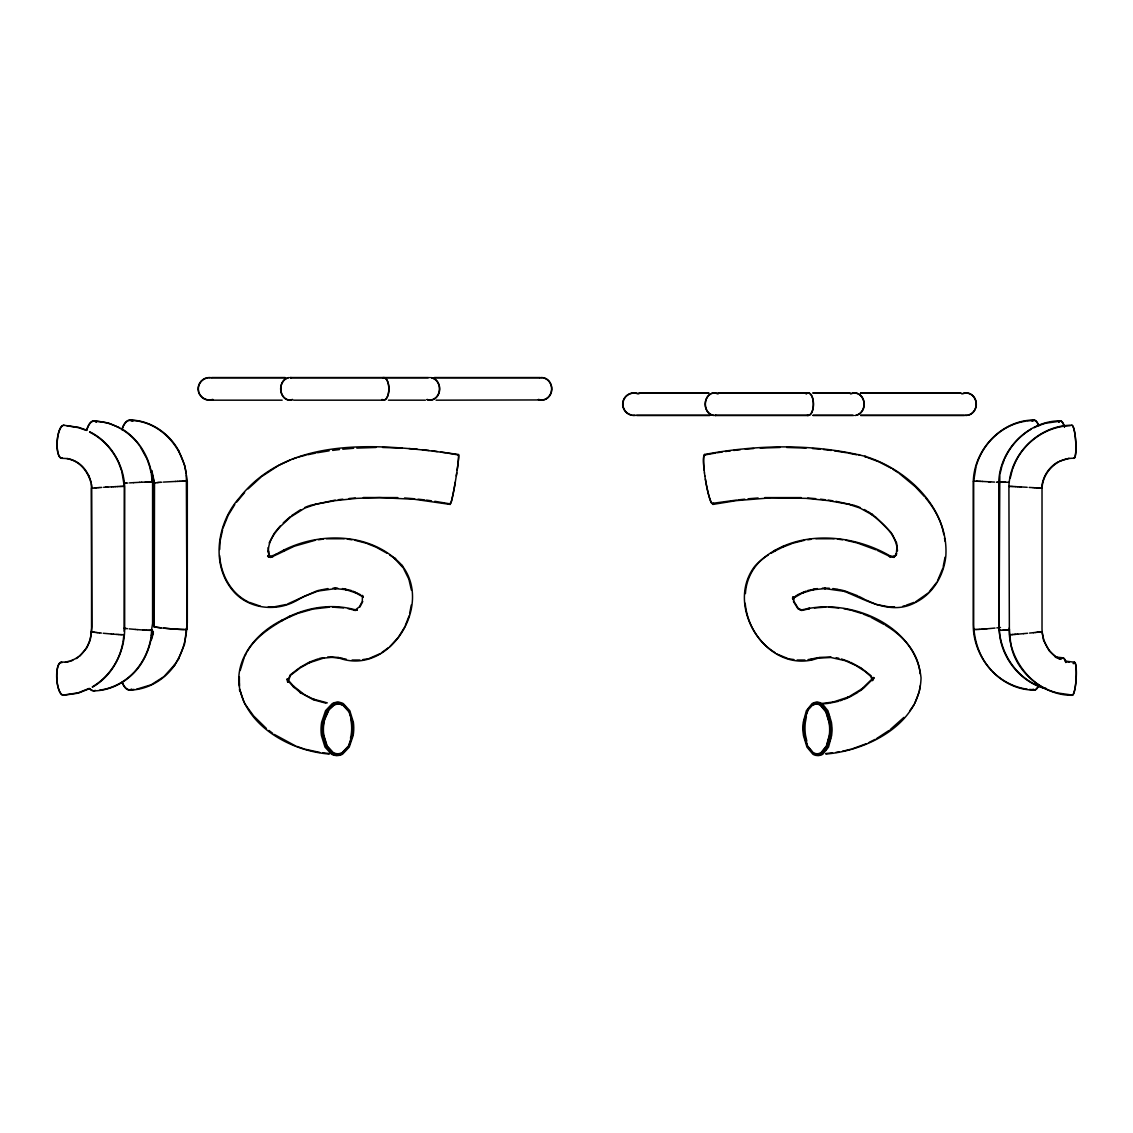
<?xml version="1.0" encoding="UTF-8"?>
<svg xmlns="http://www.w3.org/2000/svg" width="1133" height="1133" viewBox="0 0 1133 1133"><rect width="100%" height="100%" fill="white"/><g stroke="black" fill="none" stroke-linecap="round" stroke-linejoin="round"><path stroke-width="1.5" d="M238.921 684.417C236.457 655.95 257.871 632.016 282.032 620.176M239.417 684.374L239.36 676.868M287.598 681.315L290.19 674.942L298.815 668.272M401.294 564.659C434.251 604.64 389.016 677.166 338.3 657.749L340.226 658.174L330.779 657.239L332.649 657.253L322.721 658.202L324.406 657.834L309.139 662.805L310.414 662.154L300.316 667.819L290.558 675.282L288.094 681.287L287.952 679.998L288.193 682.08M745.429 593.621C746.194 578.184 754.748 562.988 768.174 555.071M219.703 549.463L220.029 541.347L222.606 529.805M268.124 547.621L268.762 555.68M153.876 626.591L154.187 483.026L151.496 470.648M154.215 626.62L154.513 483.012L151.808 470.535M90.385 639.168L91.886 626.903L91.405 484.046M124.12 631.279L124.333 486.454L121.967 472.348M151.213 635.939L151.638 630.019M123.058 641.958L123.894 634.593L122.987 634.707M1034.486 690.096C999.533 690.209 971.916 656.729 973.304 622.782L973.304 481.242C974.281 449.362 1001.614 419.989 1034.103 420.031M991.757 670.623C979.479 657.933 973.799 640.202 973.629 622.768L973.629 481.256L975.98 467.15M1046.41 688.581C1017.731 681.485 998.357 652.58 999.094 623.589L999.816 475.633M1041.85 486.949C1042.7 476.611 1048.988 466.994 1058.01 461.924M919.486 690.578L920.194 685.918M456.273 476.016L457.208 469.898A26.158 1.402 -80.6 0 0 458.539 454.489C386.226 444.688 290.699 432.636 239.389 497.84C216.913 522.95 210.271 565.494 234.035 591.992C249.94 609.611 277.953 612.032 297.795 599.824M456.783 472.872L455.282 482.219A24.714 1.317 -80.6 0 1 451.274 501.905M409.636 613.576L411.307 604.98M943.208 566.514L945.064 557.167M350.494 738.22L351.117 735.19A24.005 13.398 -88.7 0 0 351.315 722.585L350.777 719.554M153.38 631.378L151.156 639.479M153.408 632.823L151.454 639.593M792.873 598.706L793.171 597.388L793.072 599.725L793.397 596.836L792.392 598.224M942.897 568.072L937.529 580.804M151.057 637.397C148.862 650.285 143.084 662.55 134.176 672.152M806.413 716.679L805.294 722.585A24.005 11.797 88.8 0 0 805.492 735.19L806.809 741.095M829.923 741.095L830.574 738.22M92.311 686.853C108.06 677.633 119.291 661.403 122.69 643.502M92.467 687.136C113.187 675.282 124.871 651.489 124.672 627.979L124.672 486.425C123.483 463.864 110.241 441.842 89.748 431.815M1000 474.047L1001.884 466.201M1010.183 478.367L1012.123 470.492M240.196 670.495L244.147 657.664M222.974 528.148L228.158 515.331L234.772 504.582M269.172 542.905L274.243 533.261M362.758 601.51L359.883 607.033M919.175 691.98L914.798 703.366M976.334 465.606C982.849 443.343 1002.068 424.804 1025.28 421.249M90.13 640.329L86.873 647.764L79.452 656.418M450.991 502.627L450.268 503.902L434.817 501.31M1002.436 464.7L1004.121 460.182M1012.704 468.977C1020.649 444.575 1044.541 426.376 1070.246 425.668M405.345 625.444L409.14 615.814M178.419 659.165L184.481 644.351L187.313 622.753L187.313 481.284L184.835 465.776L178.773 450.962M244.855 656.234L246.272 653.359M1004.688 458.681C1010.197 446.473 1019.473 436.035 1031.03 429.265M796.23 595.533L793.114 598.507L793.851 597.034L793.921 601.368L798.269 608.407L801.895 610.05L800.252 610.05L803.297 609.625L801.597 610.05C848.999 597.19 915.648 624.524 921.044 677.888C919.826 724.369 866.929 750.811 825.872 754.026M164.044 676.472L174.425 664.944M129.544 690.096C147.545 689.898 164.611 679.828 174.709 665.128M404.722 627.059L398.349 637.312L389.837 646.66M174.085 665.496C183.008 653.104 186.775 637.851 186.987 622.739L186.336 475.081M174.355 665.694L178.717 658.698M246.994 651.928C254.897 637.921 268.634 628.503 282.244 620.615M93.487 690.889C111.572 690.733 128.723 680.947 139.331 666.487C145.477 657.876 149.598 647.892 151.383 637.454C150.462 635.457 154.683 628.603 150.123 630.302M914.034 704.882L909.771 710.802M825.575 750.287L826.878 748.417M236.769 502.018L244.601 492.586M275.149 532.099L280.276 525.939M893.909 557.478L896.571 553.315L896.231 554.844L896.968 546.729L897.053 547.678C894.688 533.006 882.253 522.653 871.05 514.141L871.829 514.651L860.018 508.037L847.654 503.958L849.014 504.312L828.209 500.616L806.101 498.35L771.531 497.784L736.422 500.616L712.94 504.412L711.425 502.627M929.329 591.638L936.764 582.334M91.561 631.732L92.467 631.619M793.893 597.176L792.746 598.564L803.467 592.403L801.824 593.21L814.23 589.387L812.517 589.797L825.787 588.509L824.144 588.494L844.949 591.426L843.603 591.058C866.292 599.994 891.289 615.984 915.846 602.274C933.394 593.536 944.086 574.813 945.857 555.666C948.661 508.207 907.462 469.274 864.805 456.231M248.113 488.875L261.072 477.05M903.907 717.387L890.17 729.638M283.236 522.908L290.416 516.535M133.708 672.605C124.729 681.967 112.705 688.368 99.817 690.11M1072.37 695.294C1040.122 695.747 1008.795 665.751 1010.268 634.537M863.728 688.071L874.039 677.789L872.778 680.437L871.249 676.146M895.084 556.048L896.515 554.901L892.917 556.855L894.631 556.459L889.561 556.062L890.878 556.416C849.665 531.929 789.8 528.87 754.96 566.061C723.123 606.906 768.67 677.265 819.145 657.749L817.445 658.174L830.9 657.494L845.275 660.695L855.67 665.368L864.904 671.288L870.852 676.458L872.283 680.466L872.41 679.134L872.098 680.565L873.67 677.449L861.137 689.586L862.595 688.439L847.569 697.56L849.212 696.753L832.443 702.276L834.143 701.865L822.204 703.451M928.168 593.041L915.648 601.807M262.205 476.2L278.591 465.465L290.572 459.856M291.677 515.6L300.656 509.666M163.393 676.982L151.171 684.785L136.682 689.19M381.793 652.537L388.492 647.637M859.267 691.427L862.864 688.85M888.824 730.587L876.446 738.688M76.223 658.599L78.375 657.14M771.134 553.23L775.694 550.596M300.047 667.394L308.955 662.338M858.063 692.291L849.099 697.347M402.64 566.061C370.873 530.456 313.756 531.023 275.163 554.887L276.41 554.235L269.753 556.7L271.58 556.685L268.535 556.459L270.475 556.855L267.799 555.85L269.668 556.643L268.294 550.921L268.436 552.224C267.77 541.815 274.441 533.147 280.644 526.279L290.714 516.945L304.89 508.037L316.801 503.958L315.215 504.312L335.311 500.616L356.909 498.35L379.527 497.599L414.565 499.299L450.183 504.412L451.331 501.452A24.218 1.289 -80.6 0 0 455.268 482.162M276.608 554.703L294.297 546.233L315.215 540.271M297.568 599.371L316.475 591.044M296.563 600.476L305.74 595.604L304.48 596.255L317.976 591.058L336.303 588.494L334.433 588.509L347.038 589.797L345.112 589.387L356.824 593.21L354.969 592.403L362.645 596.723M283.292 550.567L284.539 549.916M283.519 551.02L284.737 550.369M356.074 610.375L357.207 609.795L354.997 610.56M380.447 653.514L368.99 658.542M288.49 616.862C309.196 606.835 333.626 603.407 355.889 610.05L353.963 609.625L356.853 610.05L354.983 610.05L356.654 609.795L355.054 610.163L359.501 606.721L362.291 601.368L362.461 595.406L363.311 597.176L361.809 595.618M288.717 617.315L297.781 613.392L311.943 609.356M280.857 620.771L289.765 616.196M281.097 621.21L289.963 616.664M869.124 742.412L874.973 739.438M89.224 688.397L78.078 692.858L64.864 694.841M89.365 688.694L78.163 693.169L63.207 695.294M1034.16 427.722L1038.069 425.781M773.839 550.95L775.496 550.142M782.549 546.701L784.178 545.908M782.747 547.154L791.925 543.613M774.08 551.389L782.917 547.083M797.278 594.867L806.229 591.058M1059.412 461.244L1069.028 458.299M973.474 481.284L976.519 481.213M275.376 555.255L271.679 556.912L273.209 556.558M287.853 603.832L296.35 600.008M304.692 507.57L308.643 505.913M310.215 661.814L317.891 658.953M843.958 699.486L848.036 697.786M865.994 743.829L852.101 748.927M906.244 605.192L914.076 602.374M70.331 661.162L72.767 660.327M292.116 459.205L296.804 457.59M309.96 505.46L335.241 500.106M1039.542 425.286L1045.462 423.26M839.737 700.874L842.555 699.953M152.374 482.148C151.893 461.443 140.52 440.482 122.591 429.322M999.858 630.118L999.249 630.231C1000.453 657.126 1020.04 682.278 1046.325 688.906M298.361 457.066L306.094 455.069M458.284 455.027L458.454 454.97A25.634 1.374 -80.6 0 1 457.151 470.096M793.44 543.061L804.543 540.271M807.758 590.505L817.389 588.565M838.335 701.341L829.781 703.126M850.501 749.324L842.385 751.306M92.085 488.196C90.3 474.826 81.42 460.281 65.686 458.497L61.607 458.299M807.829 608.534L809.529 608.124M807.942 609.03L809.613 608.619L803.269 610.163M808.013 659.618L812.758 658.783M811.171 659.689L812.871 659.279M974.663 629.212L973.743 629.438L975.074 629.509M317.835 590.576L328.003 588.565M811.086 659.194L817.46 657.636M903.001 606.155L904.672 605.758M319.166 658.542L322.593 657.735M286.437 604.456L273.336 607.005L268.323 606.764M186.563 481.454L187.313 481.284L186.393 481.213M313.515 608.987L329.321 607.189M307.723 454.744L315.866 453.058M65.36 662.352L69.127 661.587M1055.97 692.475C1029.798 686.159 1011.018 659.009 1009.376 634.721L1008.908 486.369C1010.07 453.667 1039.145 425.087 1071.974 425.229M1046.014 423.147L1060.474 421.164M151.482 630.26L152.587 623.547L152.587 482.091L151.34 481.992M1026.781 420.938L1034.132 420.357M704.499 472.999L704.075 469.898A26.158 3.413 80.5 0 1 704.542 454.489C757.75 444.561 813.381 443.442 866.136 456.571M704.613 454.97L715.674 453.016M711.949 503.434L736.365 500.106M835.828 752.425L839.114 751.873M317.495 452.733L329.165 450.821M359.855 660.029L352.08 660.043M362.886 659.576L367.432 658.896M807.787 539.804L811.016 539.322M318.444 539.79L323.287 539.081M717.246 452.733L722.174 452.01M725.474 451.543L730.403 450.821M92.552 488.139L91.546 488.266L91.546 626.889C92.085 643.643 82.596 659.533 65.303 662.026L61.224 662.21M814.372 607.939L825.674 607.118M819.017 657.437L830.942 656.984M804.926 660.043L797.08 660.029M1040.349 631.917L1042.02 631.633L1043.535 640.216L1049.243 650.852L1055.035 656.418L1059.822 659.264M332.62 450.396L339.518 449.546M338.285 499.738L342.86 499.171M1039.343 632.044L1040.646 631.888M1039.612 632.016L1036.695 632.341M733.702 450.452L740.331 449.702M738.036 499.922L744.721 499.171M998.626 627.682L1000.496 627.484M1038.366 632.157L1035.095 632.511M92.24 488.153L95.356 487.87M996.828 627.88L998.796 627.682M1033.367 632.681L1035.293 632.497M157.416 482.573L154.357 483.083M1033.523 632.681L1029.557 633.064M995.015 628.064L986.801 628.815M822.232 703.961L828.294 703.381M825.83 753.516L832.514 752.864M1027.603 633.262L1023.453 633.644M1023.51 633.644L1017.618 634.168M157.147 482.573L158.677 482.46M342.789 449.206L353.638 448.271M349.049 498.52L355.309 497.982M1017.788 634.14L1014.318 634.438M158.436 482.46L160.135 482.332M745.302 449.206L753.601 448.541M748.063 498.789L758.119 497.982M984.804 628.971L986.871 628.801M1016.089 634.282L1010.792 634.678M95.101 487.884L96.73 487.756M124.389 483.253L126.16 483.14M1009.475 629.75L1005.764 630.033M982.892 629.112L984.917 628.957M159.923 482.346L161.764 482.219M96.489 487.771L98.259 487.643M894.532 606.764L889.575 607.005L876.22 604.456M129.53 689.77L134.133 689.431M125.961 483.14L127.859 483.012M1007.648 629.891L1004.178 630.146M981.107 629.24L983.047 629.098M1012.024 634.593L1013.185 634.508M98.061 487.657L99.959 487.53M99.803 487.53L101.786 487.417M1060.446 420.825C1027.843 420.74 999.759 449.773 998.754 481.992L998.754 623.603L999.207 630.288L1000.935 630.288M163.379 482.091L175.544 481.44M1074.027 458.299C1057.74 457.477 1042.771 471.484 1042.02 488.337L1042.02 626.846C1041.638 639.763 1047.841 653.359 1059.964 658.967M979.45 629.353L981.291 629.212M129.544 482.885L133.595 482.658M103.627 487.289L111.87 486.822M1002.79 630.231L1004.419 630.118M105.652 487.162L107.734 487.048M977.977 629.438L979.663 629.325M133.538 482.644L139.756 482.318M1003.045 630.203L1000.637 630.33M356.81 448.101L376.029 447.464M111.785 486.836L113.852 486.723M363.296 497.529L397.81 497.599M326.488 538.77L344.163 538.77M332.989 588.154L337.662 588.154M1011.089 634.65L1009.588 634.735M760.229 448.101L780.07 447.464M764.817 497.599L801.243 497.599M815.902 538.77L834.115 538.77M822.402 588.154L829.356 588.239M327.664 656.984L338.739 657.437M113.739 486.737L115.764 486.624M976.688 629.495L978.218 629.396M139.671 482.332L141.752 482.233M115.608 486.638L117.535 486.553M141.625 482.247L145.435 482.091M175.445 481.454L177.484 481.355M117.35 486.567L119.177 486.482M177.357 481.369L179.34 481.284M118.951 486.496L120.636 486.425M1009.446 486.383L1010.126 486.496M976.958 629.466L974.762 629.537M145.251 482.106L147.063 482.035M179.156 481.313L181.039 481.242M120.381 486.454L121.897 486.397M146.851 482.049L148.536 481.992M180.841 481.256L182.583 481.199M121.613 486.411L122.945 486.369M148.281 482.007L149.797 481.964M182.356 481.213L183.943 481.171M998.98 481.964L999.773 481.978M122.647 486.383L124.304 486.369M183.688 481.199L185.104 481.171M149.514 481.992L152.219 481.992M211.772 377.544L285.219 377.544M428.175 377.544L290.289 377.544A11.33 9.092 90 0 1 291.422 377.714M434.364 377.544L539.818 377.544M211.758 377.771L285.204 377.771M290.275 377.771L428.161 377.771A11.33 9.659 -90 0 1 429.435 377.544M434.35 377.771L539.804 377.771M639.083 392.882L708.706 392.882M718.18 392.882L808.594 392.882A11.344 5.198 -90 0 1 813.48 404.184A11.344 5.198 -90 0 1 808.594 415.499L714.838 415.499A11.33 9.092 -90 0 0 715.971 415.329M813.012 392.882L849.962 392.882M860.627 392.882L960.855 392.882M639.097 393.094L708.72 393.094M718.195 393.094L808.594 393.094M813.027 393.094L849.948 393.094M860.627 393.094L960.841 393.094M212.211 400.176L282.159 400.176M293.645 400.176L384.059 400.176A11.344 5.198 -90 0 0 388.945 388.86A11.344 5.198 -90 0 0 384.059 377.544M388.463 400.176L425.413 400.176M436.078 400.176L538.6 399.949M636.774 415.273L709.74 415.273M714.824 415.273L808.594 415.273M813.027 415.273L852.71 415.273A11.33 9.659 -90 0 0 853.985 415.499M860.627 415.273L964.353 415.273A11.33 10.225 -90 0 0 976.278 402.767A11.33 10.225 -90 0 0 961.775 393.93M636.76 415.499L709.754 415.499M813.012 415.499L852.724 415.499M860.627 415.499L964.367 415.499M184.821 481.185L187.143 481.242M999.462 481.964L1001.43 482.007M149.103 630.288L150.42 630.33M123.299 634.735L121.174 634.65M786.628 447.464L806.101 448.101M382.543 447.464L402.3 448.101M1009.121 486.354L1009.914 486.383M976.235 481.199L977.779 481.256M147.857 630.26L149.372 630.33M1001.147 481.992L1002.606 482.049M1009.588 486.369L1011.571 486.454M977.524 481.242L979.238 481.313M1002.337 482.035L1003.965 482.106M979.011 481.284L980.852 481.369M1003.739 482.091L1005.509 482.162M146.426 630.203L148.111 630.288M1005.311 482.148L1009.05 482.332M980.668 481.355L982.623 481.454M1011.287 486.425L1012.732 486.496M982.467 481.44L994.632 482.091M828.917 607.189L838.774 607.939M1012.477 486.482L1014.092 486.567M332.72 607.118L343.469 607.939M119.942 634.593L121.443 634.678M1013.865 486.553L1015.635 486.638M1015.437 486.624L1017.335 486.737M144.826 630.118L146.653 630.231M1017.179 486.723L1019.162 486.836M988.443 481.737L990.525 481.851M1019.034 486.822L1021.088 486.935M1021.003 486.935L1027.192 487.289M118.512 634.508L120.183 634.622M143.084 630.019L145.01 630.146M1029.175 487.417L1033.14 487.657M1032.984 487.643L1034.911 487.771M1074.438 662.21L1065.601 661.134M1070.643 694.841L1057.5 692.971M116.911 634.409L118.738 634.537M998.428 482.346L996.573 482.219L1000.142 482.46M1034.726 487.756L1036.553 487.884M63.59 425.229L78.559 427.339L85.881 429.874M66.918 425.781L78.46 427.665L85.754 430.186M1062.839 657.806L1055.517 656.998M143.24 630.033L137.263 629.594M1036.327 487.87L1037.998 487.983M1029.515 689.431L1034.514 689.77M93.841 420.825L108.301 422.949L119.673 427.778M1037.757 487.969L1039.258 488.068M117.11 634.438L113.314 634.14M129.898 420.031C150.547 420.201 169.568 433.429 179.071 451.43M129.87 420.357C158.762 420.499 182.371 445.878 186.18 473.523M1038.989 488.054L1041.114 488.21M408.942 448.541L417.27 449.206M404.509 497.982L414.607 498.789M111.374 633.984L113.427 634.168M135.224 629.438L137.305 629.608M812.488 448.541L820.391 449.206M807.73 497.982L815.732 498.662M111.445 633.998L103.23 633.262M135.238 629.424L129.176 628.872M1040.802 488.196L1041.666 488.266M322.905 752.864L329.25 753.516M329.221 754.026C290.048 751.023 243.878 725.347 238.78 683.128M99.421 632.865L101.403 633.064M704.542 454.475L705.462 454.956M97.707 632.681L99.591 632.88M422.269 449.702L428.954 450.452M417.978 499.171L424.719 499.922M125.607 628.475L127.491 628.673M96.135 632.497L97.905 632.681M823.521 449.518L831.268 450.452M999.122 482.049L999.972 482.162M820.448 499.171L825.15 499.738M124.049 628.277L125.805 628.475M94.761 632.327L96.376 632.511M93.572 632.157L95.016 632.341M837.471 539.081L842.527 539.79M832.826 588.565L838.066 589.302M432.282 450.821L437.281 451.543M440.61 452.01L445.609 452.733M426.405 500.106L431.461 500.828M801.881 610.56L797.958 608.789L793.454 601.51M789.163 658.896L793.921 659.576M93.855 632.186L91.9 631.888M347.264 539.081L351.853 539.804M342.435 588.565L351.244 590.505M834.37 450.821L846.422 452.733M828.28 500.106L832.84 500.828M835.885 501.31L854.749 505.46M447.209 453.016L458.454 454.97M327.281 702.871L312.892 699.004L314.733 699.812L304.749 694.911L293.065 685.791L294.467 687.221L287.06 678.837L288.108 680.48M325.822 703.126L314.053 699.953M319.761 752.425L305.57 749.324M893.002 557.209L889.433 556.558L890.736 556.912L877.239 550.369M1065.516 661.46L1069.425 662.224M848.107 453.058L856.562 454.744M1055.446 657.324L1057.981 657.82M67.003 458.426C77.695 460.536 84.324 466.527 89.11 476.356M1027.149 689.19C1014.177 687.349 1002.068 681.032 992.791 671.812M268.464 556.954L270.348 557.351L267.6 556.303M260.278 606.155L249.515 602.374M354.926 540.271L365.732 543.061M347.987 608.619L349.87 609.03M344.347 658.783L346.231 659.194M843.731 608.619L850.359 610.106M836.182 657.707L838.817 658.287M91.433 631.789L92.226 631.917M845.898 540.271L857.355 542.976L875.823 549.788M839.468 589.627L843.66 590.605M351.343 609.412L354.289 610.163M339.9 657.636L342.874 658.4M858.347 454.574L859.706 454.928M864.677 456.726L865.994 457.066M852.016 610.489L861.519 613.392M151.185 629.891L151.964 630.033M841.437 658.953L849.382 661.814M845.147 591.044L857.78 595.802M867.623 457.59L878.911 461.811L891.487 468.354M296.676 746.35L304.055 748.927M367.163 543.613L376.099 547.154L387.004 553.23M352.675 591.058L360.634 594.783M856.123 505.913L860.216 507.57M863.134 614.044L869.606 616.664M777.153 654.109L787.846 658.542M865.952 600.008L874.761 603.832M248.042 601.807C230.778 593.324 220.808 574.346 219.646 555.609M313.26 699.698L299.806 692.291L301.435 693.424L292.739 686.159M294.849 745.556L274.299 734.425M870.937 617.329L884.052 624.467M850.713 662.338L860.967 667.932M89.606 432.112C102.721 438.542 113.003 450.056 118.866 463.34M859.14 596.496L864.592 599.315M864.252 509.51L866.887 510.997M892.705 469.147L898.342 472.787M868.204 511.734L870.795 513.391M872.084 514.226L871.319 513.731L873.897 515.6M885.355 625.232C902.987 635.571 918.41 652.495 920.123 673.682M389.752 555.071L394.142 558.031L403.277 567.973M861.42 668.272L870.668 675.424M774.887 652.537C757.75 642.142 746.973 623.051 745.188 603.252M899.517 473.636L915.322 486.723L924.514 496.636M268.918 730.431L272.656 733.306M875.172 516.535L890.949 532.397M266.425 728.505L253.679 715.999L244.473 703.366M343.738 704.811L345.438 706.411M394.454 557.634L395.87 559.093M394.142 558.031L395.53 559.461M400.926 564.999L402.243 566.373M824.881 707.488L820.561 703.621A29.557 14.517 88.8 0 0 812.049 703.621L806.384 710.688L803.255 722.288A25.252 12.406 88.8 0 0 803.467 735.544L806.965 747.143L812.885 754.21A29.557 14.517 88.8 0 0 821.383 754.21L827.062 747.143L830.192 735.544A25.252 12.406 88.8 0 0 829.979 722.288L827.628 713.266L823.733 706.454M294.113 687.575L287.527 680.211M139.43 445.425C128.879 431.05 111.827 421.306 93.827 421.164A16.244 7.251 -86 0 0 86.717 430.469M925.505 497.769C934.343 508.434 941.537 520.953 943.817 534.748M270.461 557.478L268.634 554.972L269.64 556.544M140.265 446.728L147.021 458.95L149.698 466.669M891.813 533.501L896.6 542.905L897.492 550.964M403.985 569.347L408.857 579.147L411.421 590.18M711.482 503.094L710.844 501.452A24.218 3.158 80.5 0 1 705.887 482.162L704.825 475.945M243.907 702.007L240.125 690.578M121.528 470.606L118.767 463.071M90.513 480.18L91.079 482.686M287.116 679.687L287.697 682.151M89.011 476.087L90.045 478.905M828.591 713.988L829.526 716.679M150.052 468.198L151.071 472.787M944.483 538.048L945.149 541.347M705.363 479.089L705.887 482.162A24.714 3.229 80.5 0 0 710.887 501.905M704.414 472.872L704.91 476.016M239.275 683.1L239.615 686.102M239.474 689.161L239.629 690.677M151.411 474.316L152.091 480.548M1009.234 627.994L1009.701 634.692M1061.607 658.655A16.244 4.716 -86.2 0 1 1065.785 662.536M1060.998 658.967A16.57 4.801 -86.2 0 1 1065.87 662.295M1058.746 421.986A16.57 4.801 86.2 0 1 1064.524 426.829M1058.803 422.297A16.244 4.716 86.2 0 1 1064.468 427.042M634.678 415.273A11.103 11.103 0 0 1 633.29 415.273M631.902 415.103A11.103 11.103 0 0 1 623.66 400.105M624.255 398.83A11.103 11.103 0 0 1 637.426 393.618M636.109 415.315A11.33 11.33 0 0 1 622.739 402.767A11.33 11.33 0 0 1 638.814 393.93M714.838 392.868A11.33 9.092 -90 0 1 718.138 393.93M713.691 415.499A11.33 9.092 -90 0 1 705.165 404.184A11.33 9.092 -90 0 1 713.691 392.868M713.705 415.273A11.103 8.908 -90 0 1 705.505 406.265A11.103 8.908 -90 0 1 710.462 394.128M711.51 393.618A11.103 8.908 -90 0 1 713.705 393.094M714.824 393.094A11.103 8.908 90 0 1 717.019 393.618M807.942 415.499A11.344 5.198 90 0 1 807.291 415.329M806.059 393.93A11.344 5.198 90 0 1 807.942 392.868M806.696 393.618A11.118 5.099 90 0 1 807.956 393.094M808.58 393.094A11.118 5.099 90 0 1 813.367 403.49A11.118 5.099 90 0 1 809.217 415.103M855.188 392.868A11.33 9.659 -90 0 1 864.238 404.184A11.33 9.659 -90 0 1 855.188 415.499M850.472 393.93A11.33 9.659 -90 0 1 853.985 392.868M855.174 393.094A11.103 9.461 -90 0 1 864.026 403.49A11.103 9.461 -90 0 1 856.35 415.103M851.662 393.618A11.103 9.461 -90 0 1 853.999 393.094M963.036 393.618A11.103 10.027 -90 0 1 975.853 401.422A11.103 10.027 -90 0 1 968.007 415.103M966.761 415.273A11.103 10.027 -90 0 1 965.5 415.273M713.592 503.307A26.158 3.413 80.5 0 1 712.94 504.397M713.209 503.548A25.634 3.342 80.5 0 1 712.855 503.902M704.159 470.096A25.634 3.342 80.5 0 1 704.259 455.324M813.706 704.783A28.311 13.908 88.8 0 1 815.293 703.99M831.197 725.701A24.005 11.797 88.8 0 1 831.041 735.19M817.743 754.181A28.311 13.908 88.8 0 1 816.1 753.785M821.043 753.785A28.311 13.908 88.8 0 1 819.4 754.181M813.494 703.593A29.557 14.517 88.8 0 1 822.006 703.593L827.911 710.66L831.424 722.259A25.252 12.406 88.8 0 1 831.636 735.515L828.506 747.114L822.827 754.181A29.557 14.517 88.8 0 1 817.729 755.428M212.877 399.425A11.103 11.103 0 0 1 200.456 395.389M199.705 394.213A11.103 11.103 0 0 1 199.111 392.939M198.686 391.621A11.103 11.103 0 0 1 207.367 377.94M208.741 377.771A11.103 11.103 0 0 1 210.143 377.771M212.947 399.637A11.33 11.33 0 0 1 198.133 389.568A11.33 11.33 0 0 1 211.574 377.728M289.156 400.176A11.33 9.092 90 0 1 280.63 388.86A11.33 9.092 90 0 1 289.156 377.544M292.526 399.637A11.33 9.092 90 0 1 290.289 400.176M289.156 399.949A11.103 8.908 -90 0 1 280.828 389.554A11.103 8.908 -90 0 1 288.051 377.94M292.47 399.425A11.103 8.908 90 0 1 290.275 399.949M383.407 400.176A11.344 5.198 90 0 1 382.118 399.637M382.756 377.714A11.344 5.198 90 0 1 383.407 377.544M383.407 399.949A11.118 5.099 90 0 1 382.147 399.425M384.682 377.94A11.118 5.099 90 0 1 388.817 389.554A11.118 5.099 90 0 1 384.045 399.949M430.639 377.544A11.33 9.659 90 0 1 439.689 388.86A11.33 9.659 90 0 1 430.639 400.176M429.435 400.176A11.33 9.659 -90 0 1 427.056 399.637M431.815 377.94A11.103 9.461 -90 0 1 439.477 389.554A11.103 9.461 -90 0 1 430.625 399.949M429.449 399.949A11.103 9.461 -90 0 1 427.127 399.425M539.676 377.728A11.33 10.225 -90 0 1 551.799 389.568A11.33 10.225 -90 0 1 538.43 399.637M543.472 377.94A11.103 10.027 -90 0 1 551.304 391.621A11.103 10.027 -90 0 1 538.487 399.425M540.965 377.771A11.103 10.027 -90 0 1 542.225 377.771M1073.348 663.683A16.244 2.705 -86.3 0 1 1076.251 675.707A16.244 2.705 -86.3 0 1 1072.399 694.954M1073.348 663.371A16.57 2.762 -86.3 0 1 1076.279 676.67A16.57 2.762 -86.3 0 1 1072.03 695.152M1071.634 425.357A16.57 2.762 86.3 0 1 1075.769 441.771A16.57 2.762 86.3 0 1 1073.673 458.171M1072.342 425.682A16.244 2.705 86.3 0 1 1075.812 443.796A16.244 2.705 86.3 0 1 1073.659 457.845M63.179 694.954A16.244 5.353 86.2 0 1 56.792 677.732A16.244 5.353 86.2 0 1 61.933 662.663M63.887 695.152A16.57 5.467 86.2 0 1 56.735 678.752A16.57 5.467 86.2 0 1 61.918 662.338M62.301 458.171A16.57 5.467 -86.2 0 1 57.117 441.771A16.57 5.467 -86.2 0 1 64.269 425.357M62.315 457.845A16.244 5.353 -86.2 0 1 57.146 443.796A16.244 5.353 -86.2 0 1 62.881 425.682M92.538 690.436A16.244 7.251 86 0 1 89.847 688.552M95.299 690.365A16.57 7.407 86 0 1 89.79 688.85M86.59 430.328A16.57 7.407 -86 0 1 96.503 421.986M94.733 421.292A16.244 7.251 -86 0 1 96.432 422.297M1038.621 685.366A16.244 5.623 -86.1 0 1 1033.14 689.261M1038.692 685.607A16.57 5.736 -86.1 0 1 1033.084 689.572M1032.064 421.193A16.57 5.736 86.1 0 1 1038.89 426.022M1032.758 420.867A16.244 5.623 86.1 0 1 1038.239 424.762M131.513 689.261A16.244 8.101 85.8 0 1 122.265 682.236M131.57 689.572A16.57 8.271 85.8 0 1 122.123 682.42M186.492 629.112A16.57 0.779 4.7 0 1 180.629 629.438A16.57 0.779 4.7 0 1 163.025 628.064M161.24 627.866A16.57 0.779 4.7 0 1 154.499 626.45M186.506 629.212A16.244 0.765 4.7 0 1 186.407 629.396M185.982 629.466A16.244 0.765 4.7 0 1 185.316 629.495M184.41 629.509A16.244 0.765 4.7 0 1 163.166 628.064M161.424 627.88A16.244 0.765 4.7 0 1 155.221 626.988M154.64 626.846A16.244 0.765 4.7 0 1 154.824 626.478M121.882 429.534A16.57 8.271 -85.8 0 1 132.887 421.193M122.024 429.676A16.244 8.101 -85.8 0 1 131.867 420.867M450.183 504.397A26.158 1.402 -80.6 0 1 450.028 503.307M450.268 503.902A25.634 1.374 -80.6 0 1 450.155 503.548M339.9 703.99A28.311 15.805 -88.7 0 1 341.713 704.783M322.098 735.19A24.005 13.398 -88.7 0 1 321.8 732.06M321.899 725.701A24.005 13.398 -88.7 0 1 322.296 722.585M340.042 702.757A29.557 16.499 -88.7 0 0 332.266 703.593L325.582 710.66L321.63 722.259A25.252 14.092 -88.7 0 0 321.418 735.515L325.015 747.114L331.487 754.181A29.557 16.499 -88.7 0 0 337.28 755.428M341.146 754.181A29.557 16.499 -88.7 0 1 339.234 755.003M804.317 719.582L803.849 722.613A24.005 11.797 88.8 0 0 804.048 735.218L807.39 746.265L813.041 753.02A28.311 13.908 88.8 0 0 821.184 753.02L826.608 746.265L829.597 735.218A24.005 11.797 88.8 0 0 829.398 722.613L826.056 711.566L820.405 704.811A28.311 13.908 88.8 0 0 812.262 704.811L807.999 709.385L804.317 719.582M804.557 719.781L804.104 722.741A23.524 11.557 88.8 0 0 804.303 735.09L807.574 745.925L813.112 752.539A27.744 13.624 88.8 0 0 821.099 752.539L826.41 745.925L829.342 735.09A23.524 11.557 88.8 0 0 829.144 722.741L825.872 711.921L820.334 705.293A27.744 13.624 88.8 0 0 812.347 705.293L808.169 709.782L804.557 719.781M323.67 719.101L323.004 722.288A25.252 14.092 -88.7 0 0 322.792 735.544L326.389 747.143L332.861 754.21A29.557 16.499 -88.7 0 0 342.52 754.21L349.219 747.143L353.156 735.544A25.252 14.092 -88.7 0 0 353.369 722.288L349.785 710.688L343.313 703.621A29.557 16.499 -88.7 0 0 333.64 703.621L326.955 710.688L323.67 719.101M324.293 719.582L323.67 722.613A24.005 13.398 -88.7 0 0 323.471 735.218L326.899 746.265L333.088 753.02A28.311 15.805 -88.7 0 0 342.336 753.02L348.737 746.265L352.49 735.218A24.005 13.398 -88.7 0 0 352.689 722.613L349.276 711.566L343.087 704.811A28.311 15.805 -88.7 0 0 333.824 704.811L328.839 709.385L324.293 719.582M324.576 719.781L323.953 722.741A23.524 13.129 -88.7 0 0 323.769 735.09L327.125 745.925L333.187 752.539A27.744 15.48 -88.7 0 0 342.251 752.539L348.525 745.925L352.207 735.09A23.524 13.129 -88.7 0 0 352.391 722.741L349.049 711.921L342.987 705.293A27.744 15.48 -88.7 0 0 333.909 705.293L329.023 709.782L324.576 719.781M793.397 596.836L792.675 598.281L793.497 596.864"/></g></svg>
